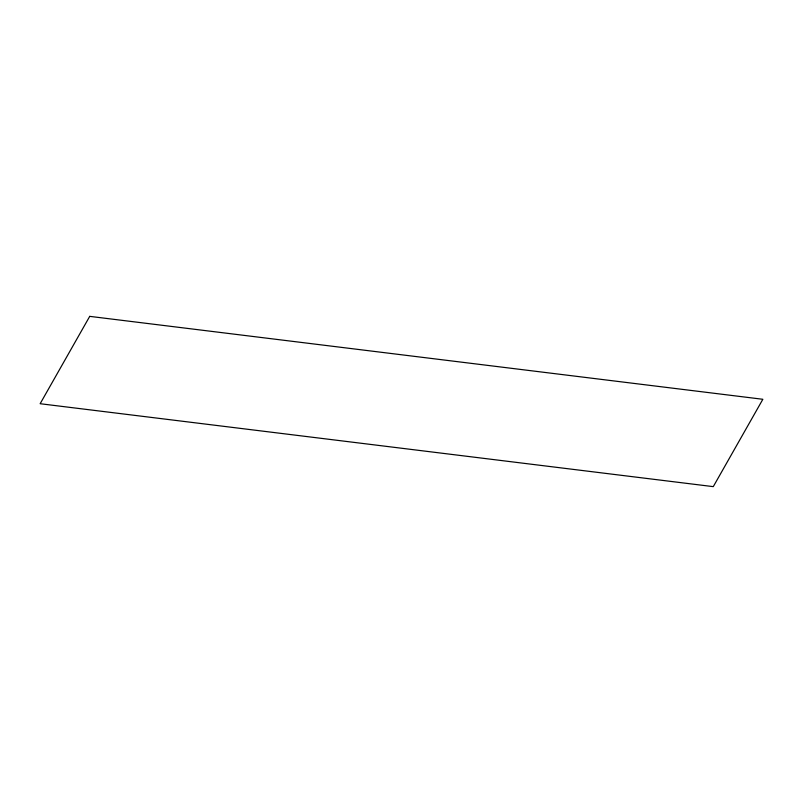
<?xml version="1.0" encoding="UTF-8"?>
<svg xmlns="http://www.w3.org/2000/svg" width="803" height="803" viewBox="0 0 803 803"><rect width="100%" height="100%" fill="white"/><g stroke="black" fill="none" stroke-linecap="round" stroke-linejoin="round"><path stroke-width="1.2" d="M89.725 316.362L40.15 403.718L713.275 486.638L762.85 399.282L89.725 316.362"/></g></svg>
